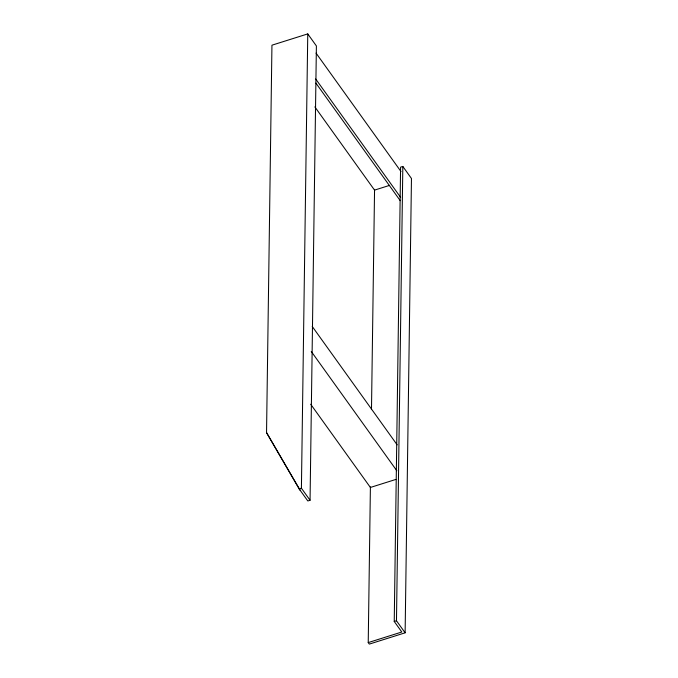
<?xml version="1.0" encoding="UTF-8"?>
<svg xmlns="http://www.w3.org/2000/svg" width="678" height="678" viewBox="0 0 678 678"><rect width="100%" height="100%" fill="white"/><g stroke="black" fill="none" stroke-linecap="round" stroke-linejoin="round"><path stroke-width="1.02" d="M266.539 432.632L271.946 45.189L307.761 33.9L316.397 45.951L310.058 500.271L307.82 500.974L299.176 488.923L266.539 432.632L300.252 490.431M310.058 500.271L301.413 488.219L307.761 33.9M368.23 642.591L401.8 632.006L394.24 621.463L400.588 167.144L402.825 166.441L411.461 178.492L405.122 632.811L369.307 644.1L368.23 642.591L370.4 486.914M371.485 409.605L374.561 189.332M405.122 632.811L396.477 620.76L402.825 166.441M389.596 185.374L374.544 190.12L314.846 106.887M299.176 488.923L301.413 488.219M395.859 479.431L370.391 487.457L310.702 404.232M394.24 621.463L396.477 620.76M316.058 53.121L400.986 171.534M315.694 78.979L400.622 197.383M315.914 83.114L400.232 200.663M312.236 326.449L397.164 444.861M311.261 351.45L396.808 470.718"/></g></svg>
